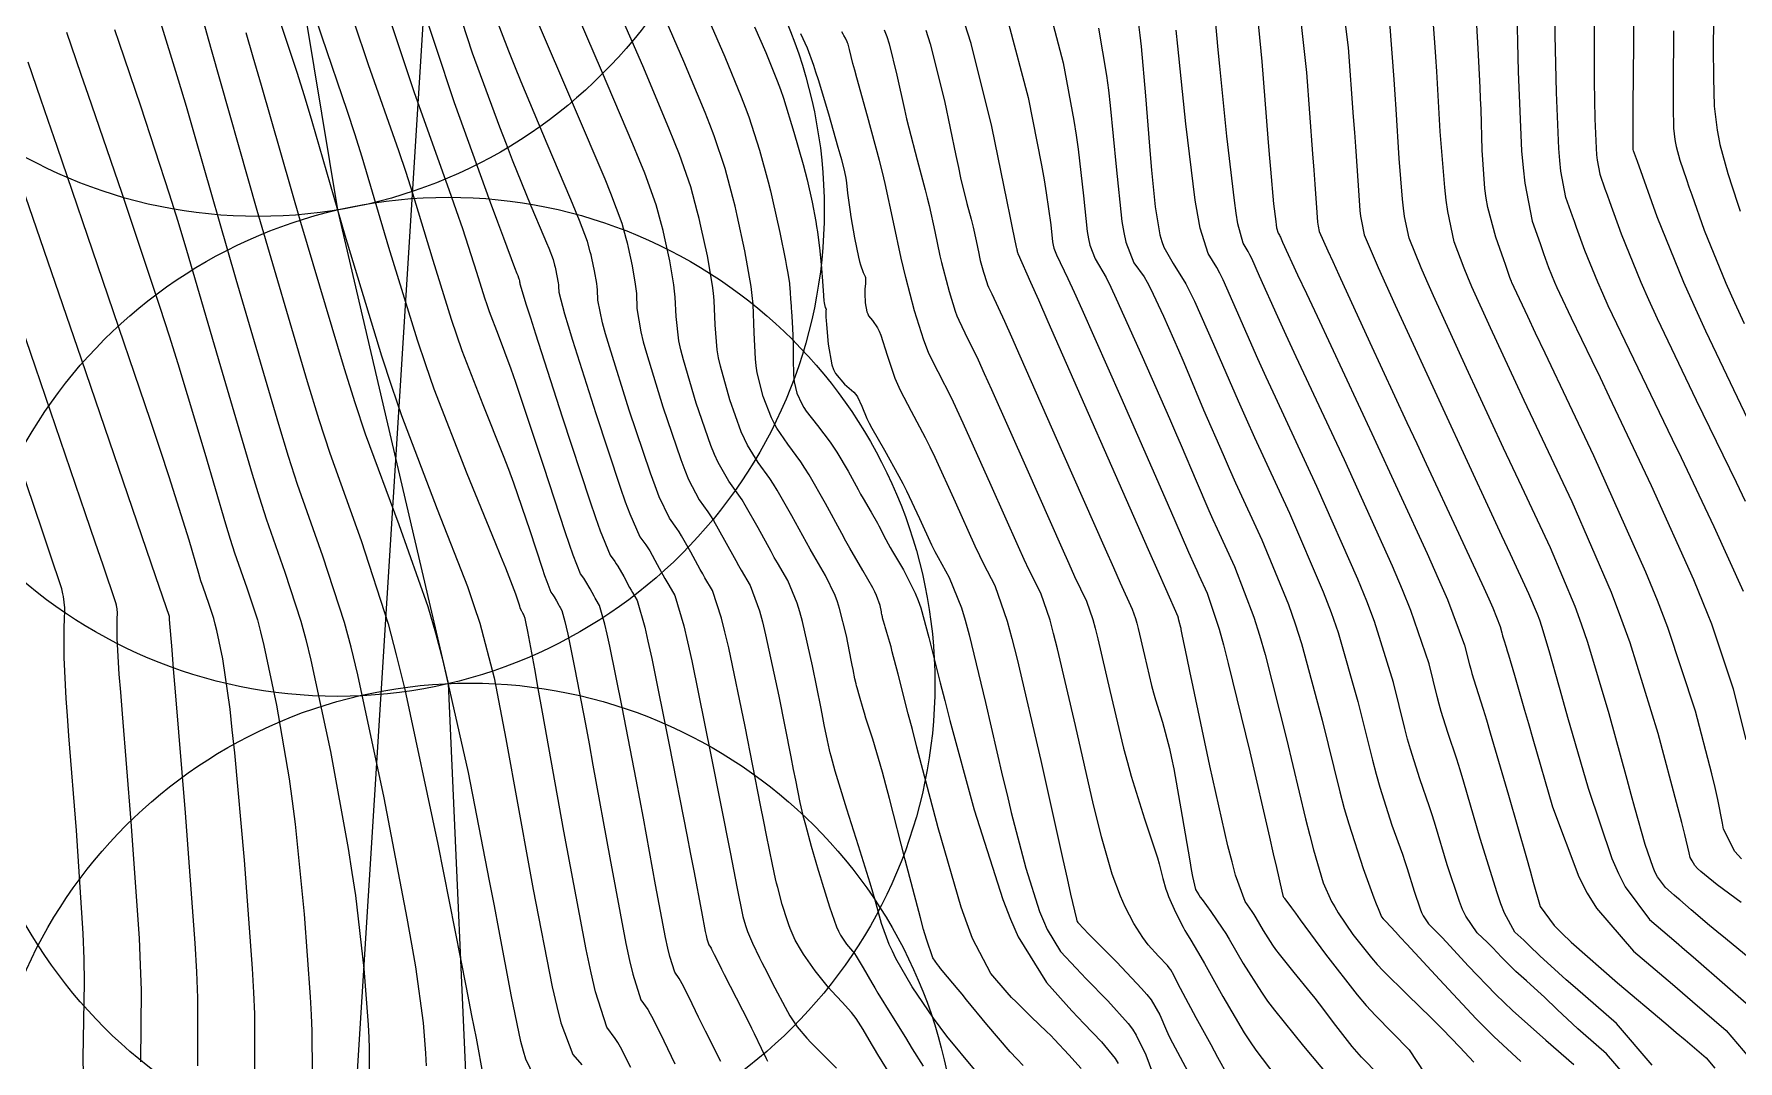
# Model space of a CAD drawing. Header units: metres. Extents: x 837117 to 838477, y 1189012 to 1191015.
# Drawn here: x 837711.6 to 837813.1, y 1189453.6 to 1189514.8 of the extents above; entities that cross this region are included whole.
import ezdxf

# ---------------------------------------------------------------- set-up
doc = ezdxf.new("R2010")
doc.units = ezdxf.units.M
doc.header["$LTSCALE"] = 0.3
for name, color, linetype in [('CIRCULOS', 60, 'Continuous'), ('COTAS 10', 1, 'Continuous'), ('COTAS INT', 252, 'Continuous'), ('LINEA_DE_CEROS', 61, 'Continuous')]:
    doc.layers.add(name, color=color, linetype=linetype)
doc.layers.add('Linea_Tendencia', color=51, linetype='Continuous', lineweight=20)

msp = doc.modelspace()

# ---------------------------------------------------------------- linework, layer by layer
at = {"layer": 'CIRCULOS'}
for centre in [(837724.959, 1189532.911), (837729.694, 1189504.3), (837736.287, 1189476.06), (837737.58, 1189447.088)]:
    msp.add_circle(centre, 29, dxfattribs=at)
at = {"layer": 'COTAS 10'}
for points, elevation in [([(837784.31, 1189517.885), (837784.778, 1189513.147), (837785.135, 1189508.58), (837785.215, 1189507.599), (837785.287, 1189506.74), (837785.476, 1189504.661), (837785.598, 1189503.617), (837785.627, 1189503.41), (837785.655, 1189503.24), (837785.738, 1189502.922), (837785.822, 1189502.789), (837785.85, 1189502.735), (837785.88, 1189502.673), (837786.006, 1189502.388), (837786.908, 1189500.435), (837787.427, 1189499.322), (837788.062, 1189497.961), (837791.331, 1189490.98), (837794.63, 1189483.811), (837795.286, 1189482.332), (837795.829, 1189481.072), (837796.859, 1189478.348), (837797.145, 1189477.187), (837797.219, 1189476.913), (837797.291, 1189476.659), (837797.532, 1189475.912), (837797.966, 1189474.542), (837798.16, 1189473.895), (837798.385, 1189473.132), (837799.464, 1189469.411), (837800.538, 1189465.669), (837800.761, 1189464.894), (837800.952, 1189464.231), (837801.37, 1189462.778), (837802.202, 1189461.642), (837802.654, 1189461.179), (837803.201, 1189460.652), (837805.976, 1189458.211), (837808.852, 1189455.786), (837809.463, 1189455.268), (837809.994, 1189454.817), (837811.245, 1189453.742), (837811.768, 1189453.132)], 1740), ([(837734.365, 1189517.561), (837736.64, 1189510.699), (837738.791, 1189504.76), (837739.217, 1189503.591), (837739.57, 1189502.628), (837740.23, 1189500.866), (837740.378, 1189500.518), (837740.433, 1189500.386), (837740.482, 1189500.255), (837740.499, 1189500.19), (837740.509, 1189500.15), (837740.526, 1189500.07), (837740.54, 1189499.99), (837740.543, 1189499.97), (837740.545, 1189499.95), (837740.547, 1189499.886), (837740.935, 1189498.633), (837741.18, 1189497.865), (837741.484, 1189496.914), (837743.08, 1189491.956), (837744.726, 1189486.951), (837745.062, 1189485.969), (837745.346, 1189485.164), (837745.939, 1189483.715), (837746.217, 1189483.334), (837746.302, 1189483.201), (837746.391, 1189483.057), (837746.742, 1189482.44), (837747.092, 1189481.798), (837747.181, 1189481.639), (837747.267, 1189481.488), (837747.546, 1189481.009), (837747.995, 1189479.43), (837748.187, 1189478.586), (837748.409, 1189477.565), (837749.457, 1189472.407), (837750.507, 1189467.045), (837750.73, 1189465.895), (837750.924, 1189464.89), (837751.379, 1189462.471), (837751.606, 1189461.272), (837751.656, 1189461.035), (837751.701, 1189460.841), (837751.815, 1189460.485), (837751.912, 1189460.345), (837751.945, 1189460.286), (837751.981, 1189460.22), (837752.136, 1189459.908), (837752.442, 1189459.288), (837752.574, 1189459.026), (837752.726, 1189458.726), (837753.445, 1189457.319), (837754.193, 1189455.85), (837754.363, 1189455.512), (837754.517, 1189455.203), (837754.941, 1189454.332), (837755.238, 1189453.709), (837755.312, 1189453.556)], 1700), ([(837770.558, 1189453.282), (837770.17, 1189453.689), (837769.782, 1189454.11), (837768.387, 1189455.736), (837767.179, 1189457.213), (837766.91, 1189457.539), (837766.669, 1189457.829), (837766.036, 1189458.58), (837765.631, 1189459.068), (837765.534, 1189459.193), (837765.444, 1189459.313), (837765.172, 1189459.709), (837764.78, 1189460.827), (837764.614, 1189461.403), (837764.422, 1189462.093), (837763.524, 1189465.548), (837762.58, 1189469.21), (837762.36, 1189470.032), (837762.159, 1189470.771), (837761.581, 1189472.745), (837761.18, 1189474.009), (837761.09, 1189474.299), (837761.008, 1189474.564), (837760.789, 1189475.306), (837760.649, 1189475.816), (837760.618, 1189475.935), (837760.591, 1189476.043), (837760.518, 1189476.353), (837760.41, 1189476.895), (837760.36, 1189477.15), (837760.3, 1189477.45), (837760.013, 1189478.911), (837759.61, 1189480.531), (837759.478, 1189480.932), (837759.338, 1189481.311), (837758.759, 1189482.508), (837758.065, 1189483.699), (837757.852, 1189484.074), (837757.631, 1189484.47), (837756.759, 1189486.065), (837755.888, 1189487.6), (837755.667, 1189487.958), (837755.455, 1189488.287), (837754.764, 1189489.234), (837754.118, 1189490.268), (837753.934, 1189490.652), (837753.748, 1189491.079), (837753.061, 1189492.974), (837752.501, 1189494.982), (837752.396, 1189495.481), (837752.312, 1189495.954), (837752.191, 1189497.453), (837752.132, 1189498.895), (837752.088, 1189499.332), (837752.031, 1189499.786), (837751.727, 1189501.56), (837751.342, 1189503.336), (837751.234, 1189503.792), (837751.127, 1189504.231), (837750.736, 1189505.683), (837750.059, 1189507.608), (837749.77, 1189508.344), (837749.438, 1189509.169), (837747.874, 1189512.884), (837746.341, 1189516.426)], 1710), ([(837772.038, 1189516.465), (837772.942, 1189513.069), (837773.576, 1189509.64), (837773.714, 1189508.765), (837773.836, 1189507.922), (837774.138, 1189505.147), (837774.364, 1189503.011), (837774.438, 1189502.571), (837774.516, 1189502.196), (837774.84, 1189501.391), (837775.486, 1189500.266), (837775.768, 1189499.691), (837776.095, 1189499.001), (837777.646, 1189495.554), (837779.26, 1189491.867), (837779.626, 1189491.025), (837779.957, 1189490.26), (837780.858, 1189488.146), (837781.617, 1189486.386), (837781.858, 1189485.845), (837782.113, 1189485.28), (837783.144, 1189483.046), (837784.3, 1189480.019), (837784.634, 1189478.953), (837784.974, 1189477.79), (837786.25, 1189472.767), (837787.383, 1189468.005), (837787.632, 1189467.006), (837787.854, 1189466.145), (837788.425, 1189464.189), (837788.933, 1189463.073), (837789.117, 1189462.742), (837789.318, 1189462.402), (837790.199, 1189461.093), (837791.306, 1189459.708), (837791.65, 1189459.319), (837792.01, 1189458.927), (837793.445, 1189457.495), (837794.863, 1189456.137), (837795.212, 1189455.792), (837795.541, 1189455.461), (837796.574, 1189454.379), (837797.412, 1189453.488)], 1730), ([(837813.352, 1189465.605), (837812.971, 1189466.041), (837812.293, 1189467.376), (837812.223, 1189467.748), (837811.955, 1189469.155), (837811.79, 1189469.87), (837811.593, 1189470.682), (837810.621, 1189474.421), (837808.976, 1189479.411), (837808.355, 1189481.013), (837807.662, 1189482.71), (837804.56, 1189489.631), (837801.659, 1189495.76), (837801.092, 1189496.957), (837800.628, 1189497.938), (837799.809, 1189499.675), (837799.676, 1189499.974), (837799.645, 1189500.048), (837799.616, 1189500.119), (837799.535, 1189500.34), (837799.371, 1189500.816), (837799.29, 1189501.047), (837799.194, 1189501.321), (837798.719, 1189502.667), (837798.246, 1189504.454), (837798.15, 1189505.006), (837798.071, 1189505.581), (837797.912, 1189507.866), (837797.84, 1189510.283), (837797.814, 1189510.942), (837797.787, 1189511.597), (837797.668, 1189513.929), (837797.541, 1189516.021)], 1750), ([(837741.424, 1189452.604), (837740.909, 1189453.671), (837740.761, 1189454.152), (837740.61, 1189454.713), (837740.048, 1189457.408), (837739.304, 1189461.414), (837739.039, 1189462.801), (837738.748, 1189464.309), (837737.483, 1189470.759), (837735.979, 1189477.427), (837735.537, 1189479.072), (837735.084, 1189480.629), (837733.355, 1189485.528), (837731.363, 1189490.925), (837730.743, 1189492.797), (837730.094, 1189494.833), (837727.506, 1189503.55), (837725.161, 1189511.722), (837724.665, 1189513.415), (837724.236, 1189514.86)], 1690), ([(837782.775, 1189452.661), (837782.16, 1189453.778), (837781.959, 1189454.142), (837781.746, 1189454.53), (837780.868, 1189456.13), (837780.078, 1189457.589), (837779.92, 1189457.888), (837779.789, 1189458.142), (837779.536, 1189458.681), (837779.346, 1189459.001), (837779.255, 1189459.118), (837779.147, 1189459.246), (837778.619, 1189459.806), (837778.003, 1189460.495), (837777.841, 1189460.703), (837777.682, 1189460.919), (837777.136, 1189461.763), (837776.621, 1189462.758), (837776.481, 1189463.069), (837776.342, 1189463.396), (837775.848, 1189464.706), (837775.217, 1189466.922), (837774.992, 1189467.82), (837774.743, 1189468.842), (837773.662, 1189473.56), (837772.599, 1189478.13), (837772.363, 1189479.057), (837772.151, 1189479.839), (837771.596, 1189481.443), (837770.903, 1189482.824), (837770.605, 1189483.465), (837770.261, 1189484.219), (837768.633, 1189487.875), (837766.975, 1189491.581), (837766.612, 1189492.366), (837766.291, 1189493.048), (837765.476, 1189494.638), (837764.931, 1189495.749), (837764.779, 1189496.128), (837764.627, 1189496.539), (837764.077, 1189498.278), (837763.548, 1189500.271), (837763.411, 1189500.841), (837763.276, 1189501.418), (837762.822, 1189503.568), (837762.323, 1189505.876), (837762.161, 1189506.553), (837761.989, 1189507.246), (837761.28, 1189509.887), (837760.641, 1189512.168), (837760.513, 1189512.634), (837760.406, 1189513.029), (837760.194, 1189513.859), (837760.114, 1189514.183), (837760.089, 1189514.259), (837760.063, 1189514.329), (837759.962, 1189514.532), (837759.864, 1189514.691), (837759.839, 1189514.734), (837759.816, 1189514.776), (837759.744, 1189514.922)], 1720), ([(837809.308, 1189514.987), (837809.292, 1189511.706), (837809.292, 1189511.025), (837809.293, 1189510.444), (837809.312, 1189509.167), (837809.388, 1189508.491), (837809.426, 1189508.289), (837809.471, 1189508.08), (837809.693, 1189507.271), (837810.078, 1189506.112), (837810.226, 1189505.682), (837810.392, 1189505.206), (837811.141, 1189503.092), (837812.432, 1189499.927), (837812.939, 1189498.788), (837813.512, 1189497.536)], 1760), ([(837724.757, 1189453.049), (837724.749, 1189456.362), (837724.694, 1189457.637), (837724.615, 1189459.069), (837724.139, 1189465.534), (837723.56, 1189471.926), (837723.417, 1189473.311), (837723.281, 1189474.53), (837722.852, 1189477.542), (837722.492, 1189479.218), (837722.4, 1189479.594), (837722.311, 1189479.932), (837722.018, 1189480.835), (837721.671, 1189481.812), (837721.549, 1189482.197), (837721.415, 1189482.631), (837720.835, 1189484.61), (837719.651, 1189488.386), (837719.135, 1189489.953), (837718.538, 1189491.745), (837715.704, 1189500.101), (837712.974, 1189508.075), (837712.443, 1189509.627), (837712.008, 1189510.895), (837711.248, 1189513.105)], 1680)]:
    msp.add_lwpolyline(points, dxfattribs=dict(at, elevation=elevation))
at = {"layer": 'COTAS INT'}
for points, elevation in [([(837747.162, 1189453.178), (837746.545, 1189454.389), (837746.389, 1189454.663), (837746.238, 1189454.91), (837745.742, 1189455.581), (837745.07, 1189457.674), (837744.808, 1189458.818), (837744.514, 1189460.207), (837743.178, 1189467.259), (837741.904, 1189474.349), (837741.65, 1189475.76), (837741.438, 1189476.933), (837741.026, 1189479.176), (837740.912, 1189479.736), (837740.888, 1189479.847), (837740.867, 1189479.938), (837740.819, 1189480.109), (837740.788, 1189480.161), (837740.779, 1189480.178), (837740.769, 1189480.195), (837740.731, 1189480.265), (837740.693, 1189480.332), (837740.684, 1189480.347), (837740.674, 1189480.362), (837740.644, 1189480.403), (837740.575, 1189480.574), (837740.542, 1189480.67), (837740.502, 1189480.788), (837740.304, 1189481.389), (837739.715, 1189482.94), (837739.427, 1189483.656), (837739.086, 1189484.497), (837737.405, 1189488.571), (837735.455, 1189493.612), (837734.944, 1189495.063), (837734.445, 1189496.537), (837732.75, 1189502.06), (837731.157, 1189507.446), (837730.722, 1189508.834), (837730.291, 1189510.177), (837728.759, 1189514.655), (837727.461, 1189518.537)], 1694), ([(837729.811, 1189518.077), (837731.518, 1189512.971), (837733.319, 1189507.835), (837733.751, 1189506.543), (837734.155, 1189505.307), (837735.372, 1189501.315), (837736.454, 1189497.789), (837736.772, 1189496.848), (837737.099, 1189495.922), (837738.344, 1189492.705), (837739.561, 1189489.655), (837739.871, 1189488.835), (837740.167, 1189488.026), (837741.139, 1189485.193), (837741.876, 1189482.947), (837742.026, 1189482.507), (837742.152, 1189482.147), (837742.409, 1189481.507), (837742.522, 1189481.352), (837742.557, 1189481.299), (837742.593, 1189481.24), (837742.735, 1189480.99), (837742.877, 1189480.729), (837742.913, 1189480.665), (837742.948, 1189480.604), (837743.061, 1189480.409), (837743.243, 1189479.769), (837743.321, 1189479.426), (837743.411, 1189479.012), (837743.836, 1189476.92), (837744.461, 1189473.637), (837744.676, 1189472.472), (837744.911, 1189471.196), (837745.911, 1189465.663), (837746.878, 1189460.562), (837747.091, 1189459.557), (837747.28, 1189458.73), (837747.766, 1189457.215), (837748.177, 1189456.621), (837748.319, 1189456.373), (837748.473, 1189456.089), (837749.131, 1189454.763), (837749.788, 1189453.386)], 1696), ([(837736.153, 1189518.433), (837737.715, 1189513.676), (837739.339, 1189509.263), (837739.731, 1189508.232), (837740.097, 1189507.284), (837741.207, 1189504.549), (837741.986, 1189502.722), (837742.142, 1189502.346), (837742.273, 1189502.026), (837742.533, 1189501.341), (837742.625, 1189500.998), (837742.65, 1189500.894), (837742.676, 1189500.787), (837742.766, 1189500.368), (837742.838, 1189499.949), (837742.852, 1189499.842), (837742.862, 1189499.739), (837742.876, 1189499.399), (837743.211, 1189498.097), (837743.423, 1189497.388), (837743.688, 1189496.528), (837745.076, 1189492.16), (837746.53, 1189487.776), (837746.836, 1189486.906), (837747.1, 1189486.185), (837747.704, 1189484.818), (837748.065, 1189484.325), (837748.175, 1189484.153), (837748.29, 1189483.966), (837748.745, 1189483.165), (837749.2, 1189482.332), (837749.316, 1189482.126), (837749.426, 1189481.93), (837749.789, 1189481.309), (837750.324, 1189479.501), (837750.544, 1189478.556), (837750.795, 1189477.42), (837751.961, 1189471.712), (837753.082, 1189466.015), (837753.305, 1189464.885), (837753.49, 1189463.949), (837753.841, 1189462.184), (837753.993, 1189461.634), (837754.053, 1189461.464), (837754.12, 1189461.286), (837754.426, 1189460.583), (837754.845, 1189459.717), (837754.983, 1189459.438), (837755.13, 1189459.142), (837755.744, 1189457.928), (837756.361, 1189456.765), (837756.51, 1189456.501), (837756.651, 1189456.261), (837757.081, 1189455.603), (837757.664, 1189454.921), (837757.901, 1189454.666), (837758.171, 1189454.383), (837759.417, 1189453.123)], 1702), ([(837786.846, 1189517.905), (837787.428, 1189512.502), (837787.798, 1189507.65), (837787.872, 1189506.666), (837787.933, 1189505.84), (837788.053, 1189504.156), (837788.098, 1189503.577), (837788.113, 1189503.448), (837788.129, 1189503.332), (837788.196, 1189503.022), (837788.704, 1189501.87), (837788.998, 1189501.223), (837789.359, 1189500.433), (837791.217, 1189496.396), (837793.422, 1189491.632), (837794.002, 1189490.384), (837794.568, 1189489.167), (837796.501, 1189485.028), (837798.004, 1189481.779), (837798.299, 1189481.123), (837798.542, 1189480.573), (837798.981, 1189479.464), (837799.074, 1189479.088), (837799.098, 1189478.999), (837799.121, 1189478.916), (837799.2, 1189478.674), (837799.34, 1189478.23), (837799.403, 1189478.02), (837799.476, 1189477.772), (837799.826, 1189476.566), (837800.427, 1189474.478), (837800.659, 1189473.675), (837800.919, 1189472.775), (837802.093, 1189468.712), (837803.661, 1189464.534), (837804.169, 1189463.562), (837804.709, 1189462.669), (837806.925, 1189460.108), (837809.246, 1189458.141), (837809.852, 1189457.622), (837810.441, 1189457.115), (837812.437, 1189455.376), (837813.796, 1189453.79)], 1742), ([(837789.321, 1189518.712), (837789.915, 1189513.985), (837790.225, 1189509.859), (837790.293, 1189508.923), (837790.353, 1189508.076), (837790.505, 1189505.765), (837790.623, 1189504.261), (837790.662, 1189503.924), (837790.704, 1189503.622), (837790.878, 1189502.817), (837791.712, 1189500.875), (837792.171, 1189499.856), (837792.728, 1189498.629), (837795.561, 1189492.46), (837798.46, 1189486.186), (837799.059, 1189484.893), (837799.569, 1189483.793), (837800.674, 1189481.423), (837801.179, 1189480.226), (837801.311, 1189479.865), (837801.439, 1189479.492), (837801.875, 1189478.038), (837802.485, 1189475.843), (837802.724, 1189475.002), (837802.992, 1189474.06), (837804.213, 1189469.819), (837805.636, 1189465.64), (837806.033, 1189464.738), (837806.43, 1189463.945), (837807.875, 1189462.004), (837809.472, 1189460.643), (837809.966, 1189460.217), (837810.483, 1189459.77), (837812.534, 1189457.975), (837814.429, 1189456.315)], 1744), ([(837814.373, 1189490.492), (837811.235, 1189497.076), (837810.543, 1189498.594), (837809.927, 1189499.98), (837808.34, 1189503.884), (837807.156, 1189507.197), (837806.928, 1189507.833), (837806.913, 1189507.912), (837806.91, 1189507.943), (837806.907, 1189507.979), (837806.9, 1189508.146), (837806.903, 1189509.192), (837806.906, 1189509.783), (837806.91, 1189510.504), (837806.934, 1189514.197), (837806.903, 1189518.768)], 1758), ([(837752.532, 1189453.537), (837751.614, 1189455.343), (837751.399, 1189455.771), (837751.202, 1189456.167), (837750.634, 1189457.336), (837750.227, 1189458.154), (837750.132, 1189458.33), (837750.044, 1189458.483), (837749.79, 1189458.85), (837749.491, 1189459.785), (837749.374, 1189460.296), (837749.242, 1189460.917), (837748.645, 1189464.067), (837747.917, 1189468.043), (837747.703, 1189469.183), (837747.484, 1189470.341), (837746.647, 1189474.664), (837745.91, 1189478.289), (837745.754, 1189479.006), (837745.619, 1189479.6), (837745.304, 1189480.709), (837745.107, 1189481.046), (837745.047, 1189481.152), (837744.985, 1189481.264), (837744.738, 1189481.715), (837744.492, 1189482.149), (837744.429, 1189482.25), (837744.37, 1189482.343), (837744.174, 1189482.611), (837743.728, 1189483.72), (837743.51, 1189484.344), (837743.25, 1189485.105), (837741.973, 1189488.998), (837740.62, 1189493.113), (837740.314, 1189494.015), (837740.037, 1189494.813), (837739.282, 1189496.838), (837738.742, 1189498.233), (837738.601, 1189498.634), (837738.463, 1189499.042), (837737.994, 1189500.57), (837737.153, 1189503.169), (837736.78, 1189504.252), (837736.346, 1189505.493), (837734.277, 1189511.288), (837732.161, 1189517.616)], 1698), ([(837767.642, 1189453.057), (837766.006, 1189455.046), (837765.595, 1189455.583), (837765.203, 1189456.115), (837763.939, 1189457.986), (837762.962, 1189459.68), (837762.752, 1189460.1), (837762.567, 1189460.499), (837762.114, 1189461.762), (837761.73, 1189463.154), (837761.587, 1189463.634), (837761.429, 1189464.155), (837760.731, 1189466.379), (837760.032, 1189468.578), (837759.875, 1189469.084), (837759.733, 1189469.545), (837759.351, 1189470.837), (837759.108, 1189471.724), (837759.054, 1189471.93), (837759.006, 1189472.12), (837758.88, 1189472.66), (837758.691, 1189473.603), (837758.604, 1189474.046), (837758.501, 1189474.568), (837758, 1189477.111), (837757.406, 1189479.753), (837757.245, 1189480.338), (837757.085, 1189480.858), (837756.516, 1189482.208), (837755.905, 1189483.256), (837755.718, 1189483.587), (837755.523, 1189483.935), (837754.756, 1189485.34), (837753.988, 1189486.692), (837753.794, 1189487.007), (837753.608, 1189487.297), (837752.999, 1189488.13), (837752.363, 1189489.247), (837752.159, 1189489.716), (837751.944, 1189490.254), (837751.064, 1189492.771), (837750.298, 1189495.369), (837750.153, 1189495.957), (837750.037, 1189496.49), (837749.862, 1189497.939), (837749.814, 1189499.106), (837749.779, 1189499.46), (837749.733, 1189499.827), (837749.487, 1189501.262), (837749.175, 1189502.699), (837749.088, 1189503.067), (837749.001, 1189503.422), (837748.685, 1189504.598), (837747.992, 1189506.49), (837747.668, 1189507.298), (837747.286, 1189508.228), (837745.427, 1189512.613), (837743.608, 1189516.827)], 1708), ([(837808.032, 1189453.316), (837805.906, 1189455.797), (837803.438, 1189457.934), (837802.91, 1189458.399), (837802.448, 1189458.808), (837801.341, 1189459.828), (837800.706, 1189460.448), (837800.543, 1189460.605), (837800.384, 1189460.756), (837799.856, 1189461.249), (837799.238, 1189462.38), (837799.023, 1189462.933), (837798.789, 1189463.59), (837797.787, 1189466.831), (837796.808, 1189470.185), (837796.588, 1189470.913), (837796.391, 1189471.555), (837795.865, 1189473.15), (837795.461, 1189474.402), (837795.34, 1189474.827), (837795.216, 1189475.287), (837794.738, 1189477.232), (837793.658, 1189480.416), (837793.155, 1189481.656), (837792.564, 1189483.053), (837789.693, 1189489.393), (837786.82, 1189495.55), (837786.228, 1189496.83), (837785.723, 1189497.927), (837784.636, 1189500.355), (837784.172, 1189501.403), (837784.062, 1189501.629), (837783.959, 1189501.827), (837783.651, 1189502.314), (837783.347, 1189503.479), (837783.247, 1189504.104), (837783.139, 1189504.861), (837782.691, 1189508.691), (837782.262, 1189512.869), (837782.167, 1189513.846), (837782.081, 1189514.744), (837781.856, 1189517.338)], 1738), ([(837813.334, 1189463.006), (837811.919, 1189464.069), (837811.147, 1189464.683), (837810.93, 1189464.854), (837810.737, 1189465.037), (837810.579, 1189465.206), (837810.413, 1189465.499), (837810.304, 1189465.69), (837810.24, 1189465.966), (837809.983, 1189467.061), (837809.796, 1189467.788), (837809.567, 1189468.666), (837808.388, 1189473.092), (837806.716, 1189478.5), (837806.177, 1189479.997), (837805.605, 1189481.493), (837803.264, 1189486.895), (837800.962, 1189491.771), (837800.414, 1189492.936), (837799.906, 1189494.021), (837798.393, 1189497.27), (837797.297, 1189499.716), (837797.051, 1189500.295), (837796.831, 1189500.83), (837796.241, 1189502.406), (837795.854, 1189504.203), (837795.761, 1189504.878), (837795.674, 1189505.629), (837795.41, 1189508.982), (837795.193, 1189512.549), (837795.136, 1189513.435), (837795.08, 1189514.277), (837794.889, 1189516.952)], 1748), ([(837799.947, 1189516.963), (837800.051, 1189512.531), (837800.257, 1189507.833), (837800.342, 1189506.808), (837800.438, 1189505.904), (837800.886, 1189503.636), (837801.355, 1189502.308), (837801.466, 1189501.996), (837801.568, 1189501.708), (837801.867, 1189500.869), (837802.222, 1189499.996), (837802.36, 1189499.685), (837802.514, 1189499.346), (837803.217, 1189497.872), (837804.443, 1189495.325), (837804.928, 1189494.308), (837805.476, 1189493.156), (837807.983, 1189487.872), (837810.506, 1189482.262), (837811.064, 1189480.905), (837811.562, 1189479.633), (837812.854, 1189475.749), (837813.618, 1189472.698)], 1752), ([(837726, 1189516.338), (837727.264, 1189512.519), (837727.694, 1189511.124), (837728.159, 1189509.584), (837730.128, 1189502.805), (837732.307, 1189495.596), (837732.904, 1189493.784), (837733.498, 1189492.053), (837735.623, 1189486.466), (837737.426, 1189481.843), (837737.817, 1189480.719), (837738.163, 1189479.663), (837739.022, 1189476.411), (837739.718, 1189472.766), (837739.96, 1189471.461), (837740.223, 1189470.029), (837741.352, 1189463.79), (837742.486, 1189457.976), (837742.753, 1189456.813), (837742.999, 1189455.842), (837743.717, 1189453.946), (837744.24, 1189453.323)], 1692), ([(837762.755, 1189452.533), (837761.886, 1189453.95), (837761.688, 1189454.278), (837761.509, 1189454.578), (837761.017, 1189455.432), (837760.598, 1189456.093), (837760.465, 1189456.272), (837760.324, 1189456.449), (837759.752, 1189457.076), (837759.13, 1189457.735), (837758.957, 1189457.934), (837758.783, 1189458.139), (837758.155, 1189458.938), (837757.589, 1189459.733), (837757.455, 1189459.935), (837757.331, 1189460.13), (837756.965, 1189460.771), (837756.663, 1189461.456), (837756.58, 1189461.679), (837756.496, 1189461.917), (837756.195, 1189462.893), (837755.922, 1189463.909), (837755.855, 1189464.171), (837755.793, 1189464.425), (837755.603, 1189465.272), (837755.254, 1189467.017), (837755.092, 1189467.838), (837754.901, 1189468.804), (837753.974, 1189473.512), (837752.999, 1189478.197), (837752.777, 1189479.15), (837752.577, 1189479.953), (837752.031, 1189481.608), (837751.586, 1189482.372), (837751.45, 1189482.613), (837751.308, 1189482.867), (837750.749, 1189483.89), (837750.19, 1189484.874), (837750.048, 1189485.104), (837749.912, 1189485.315), (837749.469, 1189485.922), (837748.854, 1189487.205), (837748.611, 1189487.843), (837748.335, 1189488.602), (837747.072, 1189492.363), (837745.891, 1189496.141), (837745.666, 1189496.911), (837745.486, 1189497.561), (837745.205, 1189498.913), (837745.18, 1189499.528), (837745.161, 1189499.715), (837745.137, 1189499.908), (837745.007, 1189500.666), (837744.842, 1189501.424), (837744.796, 1189501.619), (837744.75, 1189501.806), (837744.584, 1189502.426), (837744.114, 1189503.667), (837743.877, 1189504.245), (837743.594, 1189504.926), (837742.185, 1189508.232), (837740.623, 1189511.94), (837740.244, 1189512.873), (837739.887, 1189513.765), (837738.79, 1189516.652)], 1704), ([(837741.15, 1189516.596), (837743.162, 1189511.916), (837745.202, 1189507.13), (837745.612, 1189506.145), (837745.955, 1189505.307), (837746.634, 1189503.512), (837746.876, 1189502.614), (837746.942, 1189502.343), (837747.009, 1189502.062), (837747.247, 1189500.964), (837747.435, 1189499.868), (837747.47, 1189499.587), (837747.497, 1189499.317), (837747.534, 1189498.426), (837747.761, 1189497.025), (837747.909, 1189496.434), (837748.094, 1189495.755), (837749.068, 1189492.567), (837750.139, 1189489.428), (837750.385, 1189488.779), (837750.609, 1189488.226), (837751.234, 1189487.026), (837751.76, 1189486.306), (837751.921, 1189486.056), (837752.089, 1189485.783), (837752.752, 1189484.615), (837753.416, 1189483.401), (837753.584, 1189483.1), (837753.746, 1189482.814), (837754.274, 1189481.908), (837754.831, 1189480.406), (837755.011, 1189479.744), (837755.202, 1189478.975), (837755.987, 1189475.311), (837756.701, 1189471.686), (837756.848, 1189470.942), (837756.973, 1189470.31), (837757.242, 1189468.966), (837757.421, 1189468.196), (837757.49, 1189467.926), (837757.567, 1189467.632), (837757.913, 1189466.367), (837758.324, 1189464.945), (837758.441, 1189464.552), (837758.56, 1189464.16), (837759.002, 1189462.747), (837759.434, 1189461.549), (837759.546, 1189461.292), (837759.655, 1189461.068), (837760.023, 1189460.528), (837760.385, 1189460.113), (837760.491, 1189459.967), (837760.599, 1189459.807), (837761.011, 1189459.118), (837761.529, 1189458.211), (837761.705, 1189457.915), (837761.895, 1189457.598), (837762.695, 1189456.291), (837763.527, 1189454.952), (837763.737, 1189454.615), (837763.937, 1189454.293), (837764.585, 1189453.254)], 1706), ([(837774.005, 1189453.113), (837773.266, 1189453.935), (837772.426, 1189454.84), (837772.188, 1189455.084), (837771.946, 1189455.326), (837771.051, 1189456.173), (837770.123, 1189457.078), (837769.86, 1189457.355), (837769.595, 1189457.644), (837768.62, 1189458.785), (837767.536, 1189460.857), (837767.202, 1189461.732), (837766.855, 1189462.739), (837765.48, 1189467.467), (837764.221, 1189472.266), (837763.946, 1189473.318), (837763.704, 1189474.25), (837763.095, 1189476.616), (837762.75, 1189477.962), (837762.674, 1189478.251), (837762.606, 1189478.503), (837762.432, 1189479.112), (837762.328, 1189479.439), (837762.305, 1189479.515), (837762.284, 1189479.583), (837762.227, 1189479.776), (837762.191, 1189479.908), (837762.183, 1189479.939), (837762.175, 1189479.967), (837762.157, 1189480.047), (837762.129, 1189480.188), (837762.115, 1189480.254), (837762.1, 1189480.331), (837762.025, 1189480.71), (837761.814, 1189481.309), (837761.712, 1189481.525), (837761.592, 1189481.764), (837761.001, 1189482.808), (837760.224, 1189484.141), (837759.986, 1189484.561), (837759.739, 1189485.004), (837758.763, 1189486.79), (837757.787, 1189488.509), (837757.54, 1189488.91), (837757.303, 1189489.278), (837756.529, 1189490.338), (837755.872, 1189491.289), (837755.708, 1189491.589), (837755.553, 1189491.905), (837755.057, 1189493.178), (837754.704, 1189494.596), (837754.639, 1189495.004), (837754.588, 1189495.418), (837754.52, 1189496.966), (837754.449, 1189498.684), (837754.397, 1189499.205), (837754.329, 1189499.745), (837753.967, 1189501.858), (837753.508, 1189503.974), (837753.38, 1189504.516), (837753.252, 1189505.039), (837752.787, 1189506.769), (837752.125, 1189508.725), (837751.872, 1189509.39), (837751.59, 1189510.11), (837750.322, 1189513.154), (837749.075, 1189516.025)], 1712), ([(837804.58, 1189516.167), (837804.572, 1189513.353), (837804.575, 1189512.64), (837804.58, 1189511.955), (837804.614, 1189509.722), (837804.69, 1189507.973), (837804.72, 1189507.593), (837804.755, 1189507.26), (837804.914, 1189506.434), (837805.222, 1189505.567), (837805.35, 1189505.208), (837805.497, 1189504.796), (837806.182, 1189502.879), (837807.359, 1189499.985), (837807.815, 1189498.958), (837808.328, 1189497.833), (837810.654, 1189492.952), (837813.036, 1189488.06), (837813.585, 1189486.928)], 1756), ([(837811.684, 1189516.101), (837811.68, 1189513.383), (837811.684, 1189512.749), (837811.691, 1189512.167), (837811.738, 1189510.493), (837811.901, 1189509.063), (837811.98, 1189508.634), (837812.076, 1189508.192), (837812.545, 1189506.479), (837813.117, 1189504.708), (837813.276, 1189504.23)], 1762), ([(837713.536, 1189514.907), (837714.098, 1189513.275), (837714.418, 1189512.339), (837714.811, 1189511.193), (837716.828, 1189505.303), (837719.098, 1189498.508), (837719.65, 1189496.79), (837720.17, 1189495.144), (837721.774, 1189489.791), (837723.004, 1189485.587), (837723.289, 1189484.665), (837723.549, 1189483.848), (837724.285, 1189481.774), (837724.908, 1189479.856), (837725.097, 1189479.139), (837725.292, 1189478.34), (837726.056, 1189474.781), (837726.8, 1189470.38), (837726.983, 1189469.052), (837727.156, 1189467.675), (837727.697, 1189462.304), (837728.059, 1189457.391), (837728.119, 1189456.303), (837728.161, 1189455.334), (837728.167, 1189452.816)], 1682), ([(837716.394, 1189515.051), (837716.648, 1189514.31), (837717.951, 1189510.506), (837719.657, 1189505.27), (837720.166, 1189503.628), (837720.69, 1189501.902), (837722.712, 1189494.971), (837724.594, 1189488.543), (837725.029, 1189487.133), (837725.426, 1189485.884), (837726.553, 1189482.712), (837727.506, 1189479.78), (837727.794, 1189478.683), (837728.093, 1189477.461), (837729.26, 1189472.019), (837730.319, 1189466.231), (837730.549, 1189464.792), (837730.752, 1189463.424), (837731.256, 1189459.073), (837731.504, 1189455.713), (837731.544, 1189454.969), (837731.573, 1189454.306), (837731.577, 1189452.584)], 1684), ([(837734.985, 1189453.278), (837734.97, 1189453.634), (837734.948, 1189454.035), (837734.814, 1189455.843), (837734.347, 1189459.173), (837734.115, 1189460.532), (837733.838, 1189462.082), (837732.465, 1189469.257), (837730.893, 1189476.583), (837730.491, 1189478.227), (837730.103, 1189479.704), (837728.82, 1189483.651), (837727.304, 1189487.921), (837726.769, 1189489.601), (837726.183, 1189491.499), (837723.651, 1189500.151), (837721.209, 1189508.659), (837720.681, 1189510.465), (837720.217, 1189512.033), (837719.074, 1189515.708)], 1686), ([(837721.636, 1189515.705), (837722.163, 1189513.86), (837724.884, 1189504.295), (837727.882, 1189494.071), (837728.582, 1189491.81), (837729.227, 1189489.798), (837731.088, 1189484.589), (837732.7, 1189479.628), (837733.187, 1189477.771), (837733.693, 1189475.705), (837735.669, 1189466.496), (837737.357, 1189457.932), (837737.681, 1189456.273), (837737.943, 1189454.922), (837738.373, 1189452.613)], 1688), ([(837751.809, 1189515.624), (837752.77, 1189513.425), (837753.742, 1189511.05), (837753.975, 1189510.437), (837754.191, 1189509.842), (837754.838, 1189507.854), (837755.353, 1189505.968), (837755.486, 1189505.438), (837755.615, 1189504.904), (837756.046, 1189502.946), (837756.379, 1189501.278), (837756.446, 1189500.927), (837756.502, 1189500.623), (837756.614, 1189499.928), (837756.651, 1189499.551), (837756.66, 1189499.45), (837756.668, 1189499.349), (837756.69, 1189498.994), (837756.716, 1189498.57), (837756.725, 1189498.426), (837756.736, 1189498.27), (837756.783, 1189497.613), (837756.823, 1189496.828), (837756.829, 1189496.592), (837756.834, 1189496.348), (837756.832, 1189495.4), (837756.857, 1189494.482), (837756.878, 1189494.257), (837756.905, 1189494.044), (837757.053, 1189493.381), (837757.357, 1189492.731), (837757.483, 1189492.526), (837757.626, 1189492.31), (837758.294, 1189491.442), (837759.05, 1189490.455), (837759.249, 1189490.165), (837759.444, 1189489.867), (837760.112, 1189488.728), (837760.712, 1189487.631), (837760.864, 1189487.359), (837761.01, 1189487.1), (837761.486, 1189486.28), (837761.866, 1189485.627), (837761.952, 1189485.473), (837762.028, 1189485.331), (837762.233, 1189484.917), (837762.504, 1189484.394), (837762.622, 1189484.184), (837762.759, 1189483.945), (837763.41, 1189482.848), (837764.114, 1189481.45), (837764.284, 1189481.021), (837764.443, 1189480.575), (837764.929, 1189478.816), (837765.597, 1189476.098), (837765.871, 1189475.047), (837766.184, 1189473.867), (837767.633, 1189468.529), (837769.328, 1189463.19), (837769.794, 1189462.01), (837770.26, 1189460.96), (837771.933, 1189458.242), (837773.45, 1189456.558), (837773.817, 1189456.159), (837774.161, 1189455.789), (837775.215, 1189454.694), (837776.026, 1189453.71), (837776.219, 1189453.409)], 1714), ([(837754.542, 1189515.223), (837755.218, 1189513.696), (837755.895, 1189511.991), (837756.077, 1189511.483), (837756.257, 1189510.96), (837756.889, 1189508.94), (837757.431, 1189507.009), (837757.555, 1189506.542), (837757.667, 1189506.103), (837757.976, 1189504.763), (837758.189, 1189503.619), (837758.239, 1189503.304), (837758.287, 1189502.99), (837758.43, 1189501.865), (837758.535, 1189500.82), (837758.558, 1189500.557), (837758.579, 1189500.305), (837758.634, 1189499.489), (837758.676, 1189498.884), (837758.689, 1189498.765), (837758.702, 1189498.667), (837758.754, 1189498.486), (837758.793, 1189498.427), (837758.798, 1189498.405), (837758.801, 1189498.381), (837758.793, 1189498.276), (837758.798, 1189497.9), (837758.81, 1189497.705), (837758.826, 1189497.471), (837758.923, 1189496.298), (837759.15, 1189495.061), (837759.248, 1189494.786), (837759.362, 1189494.541), (837759.902, 1189493.903), (837760.448, 1189493.434), (837760.567, 1189493.295), (837760.671, 1189493.153), (837760.926, 1189492.608), (837761.231, 1189491.858), (837761.367, 1189491.586), (837761.524, 1189491.286), (837762.276, 1189489.97), (837763.141, 1189488.435), (837763.37, 1189487.997), (837763.595, 1189487.553), (837764.366, 1189485.903), (837765.09, 1189484.336), (837765.283, 1189483.944), (837765.474, 1189483.572), (837766.139, 1189482.38), (837766.866, 1189480.586), (837767.095, 1189479.834), (837767.337, 1189478.971), (837768.313, 1189474.934), (837769.324, 1189470.523), (837769.587, 1189469.425), (837769.843, 1189468.38), (837770.709, 1189465.053), (837771.526, 1189462.48), (837771.751, 1189461.912), (837771.975, 1189461.405), (837772.781, 1189460.096), (837773.702, 1189459.095), (837773.998, 1189458.783), (837774.312, 1189458.456), (837775.598, 1189457.15), (837776.799, 1189455.801), (837777.06, 1189455.448), (837777.29, 1189455.103), (837777.863, 1189453.928), (837778.253, 1189452.859)], 1716), ([(837757.276, 1189514.822), (837757.666, 1189513.966), (837758.047, 1189512.931), (837758.179, 1189512.529), (837758.323, 1189512.077), (837758.94, 1189510.026), (837759.509, 1189508.05), (837759.623, 1189507.646), (837759.719, 1189507.303), (837759.907, 1189506.58), (837759.974, 1189506.189), (837759.993, 1189506.055), (837760.012, 1189505.911), (837760.084, 1189505.297), (837760.194, 1189504.473), (837760.236, 1189504.196), (837760.285, 1189503.897), (837760.503, 1189502.642), (837760.737, 1189501.477), (837760.795, 1189501.235), (837760.85, 1189501.029), (837761.023, 1189500.575), (837761.134, 1189500.339), (837761.151, 1189500.269), (837761.161, 1189500.198), (837761.144, 1189499.924), (837761.108, 1189499.572), (837761.106, 1189499.451), (837761.107, 1189499.32), (837761.14, 1189498.76), (837761.24, 1189498.218), (837761.283, 1189498.097), (837761.333, 1189497.99), (837761.569, 1189497.71), (837761.874, 1189497.276), (837761.967, 1189497.071), (837762.063, 1189496.829), (837762.442, 1189495.651), (837762.907, 1189494.275), (837763.058, 1189493.909), (837763.218, 1189493.549), (837763.876, 1189492.304), (837764.716, 1189490.741), (837764.991, 1189490.182), (837765.285, 1189489.567), (837766.5, 1189486.889), (837767.675, 1189484.277), (837767.944, 1189483.705), (837768.189, 1189483.198), (837768.867, 1189481.911), (837769.603, 1189479.787), (837769.883, 1189478.751), (837770.196, 1189477.522), (837771.604, 1189471.47), (837772.917, 1189465.567), (837773.17, 1189464.433), (837773.375, 1189463.516), (837773.719, 1189462.009), (837773.751, 1189461.923), (837773.76, 1189461.902), (837773.77, 1189461.881), (837773.803, 1189461.816), (837774.181, 1189461.419), (837774.407, 1189461.189), (837774.685, 1189460.908), (837776.129, 1189459.458), (837777.611, 1189457.886), (837777.913, 1189457.528), (837778.168, 1189457.202), (837778.699, 1189456.304), (837779.091, 1189455.373), (837779.258, 1189455.027), (837779.451, 1189454.642), (837780.359, 1189452.934)], 1718), ([(837762.27, 1189515.038), (837762.417, 1189514.635), (837762.559, 1189514.197), (837763.023, 1189512.33), (837763.469, 1189510.284), (837763.599, 1189509.734), (837763.732, 1189509.19), (837764.238, 1189507.286), (837764.717, 1189505.5), (837764.834, 1189505.031), (837764.944, 1189504.573), (837765.281, 1189503.012), (837765.588, 1189501.558), (837765.679, 1189501.167), (837765.772, 1189500.782), (837766.13, 1189499.434), (837766.502, 1189498.257), (837766.605, 1189497.98), (837766.707, 1189497.724), (837767.076, 1189496.972), (837767.865, 1189495.354), (837768.233, 1189494.551), (837768.666, 1189493.595), (837770.766, 1189488.861), (837772.846, 1189484.161), (837773.266, 1189483.226), (837773.618, 1189482.45), (837774.325, 1189480.974), (837774.7, 1189479.891), (837774.842, 1189479.363), (837775.002, 1189478.737), (837775.72, 1189475.651), (837776.538, 1189472.209), (837776.761, 1189471.357), (837776.983, 1189470.55), (837777.771, 1189468.002), (837778.415, 1189466.081), (837778.545, 1189465.668), (837778.654, 1189465.308), (837778.876, 1189464.441), (837779.045, 1189463.812), (837779.121, 1189463.601), (837779.21, 1189463.375), (837779.637, 1189462.429), (837780.085, 1189461.536), (837780.187, 1189461.344), (837780.28, 1189461.175), (837780.536, 1189460.762), (837780.947, 1189460.091), (837781.138, 1189459.76), (837781.363, 1189459.365), (837782.45, 1189457.413), (837783.727, 1189455.243), (837784.07, 1189454.712), (837784.41, 1189454.21), (837785.6, 1189452.645)], 1722), ([(837764.745, 1189515.011), (837765.004, 1189514.212), (837765.852, 1189510.801), (837766.532, 1189507.539), (837766.685, 1189506.833), (837766.823, 1189506.213), (837767.196, 1189504.685), (837767.446, 1189503.754), (837767.507, 1189503.509), (837767.564, 1189503.27), (837767.74, 1189502.456), (837767.9, 1189501.698), (837767.947, 1189501.494), (837767.996, 1189501.293), (837768.182, 1189500.59), (837768.377, 1189499.976), (837768.43, 1189499.832), (837768.484, 1189499.698), (837768.676, 1189499.306), (837769.44, 1189497.66), (837769.854, 1189496.736), (837770.356, 1189495.609), (837772.899, 1189489.847), (837775.432, 1189484.102), (837775.927, 1189482.987), (837776.333, 1189482.077), (837777.053, 1189480.506), (837777.248, 1189479.944), (837777.322, 1189479.669), (837777.405, 1189479.344), (837777.778, 1189477.742), (837778.203, 1189475.955), (837778.318, 1189475.512), (837778.434, 1189475.093), (837778.843, 1189473.77), (837779.271, 1189472.193), (837779.399, 1189471.613), (837779.53, 1189470.972), (837780.034, 1189468.14), (837780.476, 1189465.503), (837780.568, 1189464.984), (837780.647, 1189464.557), (837780.821, 1189463.777), (837781.016, 1189463.467), (837781.107, 1189463.335), (837781.215, 1189463.184), (837781.74, 1189462.474), (837782.418, 1189461.489), (837782.623, 1189461.165), (837782.835, 1189460.818), (837783.662, 1189459.379), (837784.744, 1189457.658), (837785.117, 1189457.134), (837785.522, 1189456.589), (837787.248, 1189454.446), (837788.813, 1189452.599)], 1724), ([(837791.75, 1189452.739), (837790.713, 1189453.792), (837790.433, 1189454.106), (837790.156, 1189454.43), (837789.178, 1189455.68), (837788.214, 1189456.963), (837787.946, 1189457.308), (837787.677, 1189457.648), (837786.698, 1189458.836), (837785.821, 1189459.926), (837785.615, 1189460.203), (837785.425, 1189460.47), (837784.875, 1189461.345), (837784.437, 1189462.1), (837784.318, 1189462.291), (837784.2, 1189462.474), (837783.784, 1189463.07), (837783.212, 1189464.64), (837782.996, 1189465.438), (837782.755, 1189466.393), (837781.679, 1189471.15), (837780.672, 1189475.869), (837780.475, 1189476.8), (837780.314, 1189477.567), (837780.025, 1189478.981), (837779.974, 1189479.279), (837779.961, 1189479.344), (837779.95, 1189479.4), (837779.914, 1189479.539), (837779.884, 1189479.637), (837779.875, 1189479.668), (837779.867, 1189479.7), (837779.835, 1189479.833), (837779.808, 1189479.951), (837779.802, 1189479.976), (837779.796, 1189479.996), (837779.782, 1189480.037), (837779.047, 1189481.703), (837778.588, 1189482.747), (837778.017, 1189484.044), (837772.046, 1189497.623), (837771.475, 1189498.921), (837771.015, 1189499.967), (837770.276, 1189501.64), (837770.26, 1189501.672), (837770.256, 1189501.683), (837770.251, 1189501.695), (837770.235, 1189501.746), (837770.22, 1189501.804), (837770.216, 1189501.821), (837770.212, 1189501.837), (837770.199, 1189501.9), (837770.184, 1189501.967), (837770.174, 1189502.007), (837770.154, 1189502.084), (837769.914, 1189503.235), (837769.771, 1189503.932), (837769.595, 1189504.794), (837768.681, 1189509.272), (837767.45, 1189514.226), (837767.074, 1189515.387)], 1726), ([(837769.672, 1189515.414), (837770.844, 1189511.009), (837771.636, 1189506.973), (837771.795, 1189506.098), (837771.928, 1189505.328), (837772.191, 1189503.421), (837772.299, 1189502.403), (837772.334, 1189502.193), (837772.372, 1189502.015), (837772.526, 1189501.631), (837773.218, 1189500.221), (837773.595, 1189499.395), (837774.052, 1189498.38), (837776.371, 1189493.144), (837778.72, 1189487.793), (837779.195, 1189486.705), (837779.596, 1189485.789), (837780.411, 1189483.903), (837780.775, 1189483.06), (837780.891, 1189482.801), (837781.012, 1189482.53), (837781.506, 1189481.46), (837782.222, 1189479.313), (837782.484, 1189478.364), (837782.773, 1189477.26), (837784.048, 1189471.995), (837785.228, 1189466.907), (837785.457, 1189465.916), (837785.644, 1189465.106), (837785.969, 1189463.691), (837786.012, 1189463.5), (837786.021, 1189463.462), (837786.03, 1189463.43), (837786.051, 1189463.37), (837786.073, 1189463.337), (837786.088, 1189463.311), (837786.106, 1189463.282), (837786.113, 1189463.273), (837786.12, 1189463.263), (837786.149, 1189463.226), (837786.54, 1189462.696), (837786.775, 1189462.376), (837787.064, 1189461.98), (837788.566, 1189459.925), (837790.461, 1189457.501), (837790.999, 1189456.873), (837791.543, 1189456.264), (837793.552, 1189454.221), (837794.931, 1189452.144)], 1728), ([(837775.039, 1189515.129), (837775.517, 1189512.307), (837775.633, 1189511.432), (837775.743, 1189510.517), (837776.084, 1189506.873), (837776.429, 1189503.619), (837776.541, 1189502.948), (837776.661, 1189502.378), (837777.154, 1189501.15), (837777.754, 1189500.312), (837777.941, 1189499.987), (837778.137, 1189499.621), (837778.922, 1189497.964), (837779.801, 1189495.94), (837780.057, 1189495.344), (837780.318, 1189494.731), (837781.305, 1189492.389), (837782.46, 1189489.712), (837782.826, 1189488.889), (837783.213, 1189488.03), (837784.781, 1189484.633), (837786.366, 1189480.777), (837786.764, 1189479.629), (837787.145, 1189478.446), (837788.372, 1189473.883), (837789.421, 1189469.611), (837789.689, 1189468.611), (837789.948, 1189467.69), (837790.802, 1189465.027), (837791.455, 1189463.28), (837791.586, 1189462.938), (837791.696, 1189462.657), (837791.914, 1189462.15), (837792.001, 1189462.042), (837792.028, 1189462.011), (837792.056, 1189461.98), (837792.169, 1189461.868), (837792.731, 1189461.269), (837793.042, 1189460.931), (837793.422, 1189460.519), (837795.355, 1189458.41), (837797.545, 1189456.082), (837798.087, 1189455.531), (837798.6, 1189455.022), (837800.216, 1189453.524)], 1732), ([(837777.428, 1189515.359), (837777.505, 1189514.727), (837777.58, 1189514.041), (837777.84, 1189511.112), (837778.08, 1189508.099), (837778.143, 1189507.361), (837778.204, 1189506.664), (837778.415, 1189504.49), (837778.7, 1189502.812), (837778.809, 1189502.427), (837778.931, 1189502.077), (837779.479, 1189501.099), (837780.234, 1189499.904), (837780.487, 1189499.416), (837780.758, 1189498.861), (837781.895, 1189496.289), (837783.355, 1189492.911), (837783.83, 1189491.847), (837784.336, 1189490.728), (837786.418, 1189486.22), (837788.432, 1189481.536), (837788.895, 1189480.305), (837789.316, 1189479.103), (837790.494, 1189474.999), (837791.359, 1189471.486), (837791.583, 1189470.656), (837791.8, 1189469.887), (837792.53, 1189467.626), (837793.151, 1189465.89), (837793.3, 1189465.453), (837793.439, 1189465.035), (837793.858, 1189463.681), (837794.203, 1189462.636), (837794.296, 1189462.412), (837794.387, 1189462.216), (837794.708, 1189461.745), (837795.26, 1189461.186), (837795.498, 1189460.934), (837795.773, 1189460.641), (837797.073, 1189459.231), (837798.718, 1189457.528), (837799.211, 1189457.049), (837799.72, 1189456.568), (837801.69, 1189454.803), (837803.373, 1189453.353)], 1734), ([(837806.426, 1189452.686), (837805.309, 1189453.989), (837803.931, 1189455.192), (837803.602, 1189455.487), (837803.295, 1189455.766), (837802.375, 1189456.636), (837801.623, 1189457.361), (837801.423, 1189457.548), (837801.225, 1189457.73), (837800.54, 1189458.338), (837799.91, 1189458.903), (837799.748, 1189459.057), (837799.59, 1189459.21), (837799.064, 1189459.754), (837798.54, 1189460.304), (837798.384, 1189460.46), (837798.223, 1189460.619), (837797.601, 1189461.205), (837796.931, 1189462.19), (837796.739, 1189462.599), (837796.545, 1189463.068), (837795.823, 1189465.256), (837795.123, 1189467.61), (837794.944, 1189468.183), (837794.771, 1189468.722), (837794.198, 1189470.388), (837793.631, 1189472.144), (837793.462, 1189472.742), (837793.288, 1189473.387), (837792.616, 1189476.116), (837791.487, 1189479.759), (837791.025, 1189480.981), (837790.498, 1189482.294), (837788.056, 1189487.807), (837785.578, 1189493.139), (837785.029, 1189494.339), (837784.539, 1189495.419), (837783.265, 1189498.322), (837782.465, 1189500.132), (837782.274, 1189500.522), (837782.096, 1189500.866), (837781.565, 1189501.707), (837781.093, 1189503.215), (837780.953, 1189503.979), (837780.808, 1189504.892), (837780.252, 1189509.443), (837779.77, 1189514.061), (837779.672, 1189515.018)], 1736), ([(837814.679, 1189459.003), (837812.397, 1189460.866), (837811.899, 1189461.276), (837811.459, 1189461.641), (837810.357, 1189462.576), (837809.682, 1189463.166), (837809.512, 1189463.313), (837809.35, 1189463.453), (837808.825, 1189463.901), (837808.35, 1189464.539), (837808.219, 1189464.8), (837808.088, 1189465.096), (837807.62, 1189466.471), (837807.009, 1189468.646), (837806.788, 1189469.448), (837806.545, 1189470.336), (837805.482, 1189474.264), (837804.207, 1189478.514), (837803.832, 1189479.606), (837803.446, 1189480.66), (837801.969, 1189484.159), (837800.265, 1189487.782), (837799.736, 1189488.915), (837799.183, 1189490.104), (837796.977, 1189494.865), (837795.012, 1189499.173), (837794.611, 1189500.076), (837794.271, 1189500.853), (837793.559, 1189502.611), (837793.279, 1189503.913), (837793.212, 1189504.401), (837793.149, 1189504.945), (837792.957, 1189507.373), (837792.773, 1189510.313), (837792.715, 1189511.179), (837792.653, 1189512.068), (837792.402, 1189515.469)], 1746), ([(837813.473, 1189481.555), (837811.738, 1189485.412), (837809.781, 1189489.524), (837809.256, 1189490.618), (837808.739, 1189491.693), (837806.935, 1189495.412), (837805.421, 1189498.589), (837805.087, 1189499.322), (837804.79, 1189499.99), (837804.024, 1189501.874), (837803.533, 1189503.252), (837803.408, 1189503.602), (837803.289, 1189503.937), (837802.9, 1189505.035), (837802.596, 1189506.608), (837802.53, 1189507.244), (837802.472, 1189507.966), (837802.329, 1189511.298), (837802.257, 1189514.719), (837802.245, 1189515.497)], 1754), ([(837711.072, 1189505.15), (837714.403, 1189495.419), (837718.842, 1189482.449), (837719.648, 1189480.089), (837719.652, 1189480.074), (837719.653, 1189480.07), (837719.654, 1189480.065), (837719.656, 1189480.048), (837719.658, 1189480.03), (837719.658, 1189480.019), (837719.657, 1189479.998), (837719.656, 1189479.966), (837719.656, 1189479.876), (837719.803, 1189478.064), (837719.896, 1189476.948), (837720.011, 1189475.565), (837720.615, 1189468.351), (837721.184, 1189460.594), (837721.277, 1189458.869), (837721.343, 1189457.326), (837721.347, 1189453.281)], 1678), ([(837708.635, 1189503.785), (837711.66, 1189494.951), (837714.655, 1189486.193), (837715.23, 1189484.509), (837715.694, 1189483.147), (837716.453, 1189480.901), (837716.488, 1189480.747), (837716.496, 1189480.702), (837716.505, 1189480.656), (837716.53, 1189480.486), (837716.544, 1189480.301), (837716.546, 1189480.247), (837716.547, 1189480.192), (837716.54, 1189479.982), (837716.53, 1189479.66), (837716.528, 1189479.534), (837716.527, 1189479.392), (837716.529, 1189478.749), (837716.661, 1189476.62), (837716.743, 1189475.542), (837716.844, 1189474.251), (837717.372, 1189467.827), (837717.856, 1189460.882), (837717.931, 1189459.264), (837717.979, 1189457.779), (837717.936, 1189453.514)], 1676), ([(837714.612, 1189449.86), (837714.526, 1189453.747), (837714.615, 1189458.231), (837714.584, 1189459.66), (837714.529, 1189461.17), (837714.128, 1189467.302), (837713.677, 1189472.938), (837713.59, 1189474.136), (837713.519, 1189475.176), (837713.402, 1189477.622), (837713.399, 1189478.845), (837713.401, 1189479.114), (837713.403, 1189479.353), (837713.423, 1189479.965), (837713.435, 1189480.365), (837713.434, 1189480.47), (837713.431, 1189480.573), (837713.403, 1189480.923), (837713.356, 1189481.248), (837713.34, 1189481.334), (837713.324, 1189481.419), (837713.257, 1189481.713), (837712.546, 1189483.844), (837712.125, 1189485.087), (837711.605, 1189486.613), (837708.917, 1189494.482)], 1674)]:
    msp.add_lwpolyline(points, dxfattribs=dict(at, elevation=elevation))
at = {"layer": 'LINEA_DE_CEROS'}
msp.add_lwpolyline([(837698.085, 1189848.677), (837689.342, 1189821.084), (837712.507, 1189803.637), (837735.353, 1189785.775), (837760.703, 1189771.69), (837779.938, 1189749.987), (837771.514, 1189722.238), (837758.693, 1189696.226), (837769.029, 1189669.13), (837764.358, 1189640.436), (837748.053, 1189616.454), (837741.996, 1189588.093), (837732.54, 1189560.678), (837724.959, 1189532.911), (837729.694, 1189504.3), (837736.287, 1189476.06), (837737.58, 1189447.088), (837729.608, 1189419.206), (837725.281, 1189390.53), (837726.152, 1189361.771), (837723.733, 1189332.872)], dxfattribs=at)
at = {"layer": 'Linea_Tendencia'}
msp.add_lwpolyline([(838041.852, 1190952.651), (838165.343, 1190589.154), (838075.416, 1190256.306), (838109.489, 1190042.064), (837622.868, 1190250.641), (837754.279, 1189827.032), (837723.495, 1189335.311)], dxfattribs=at)

doc.saveas('drawing.dxf')
